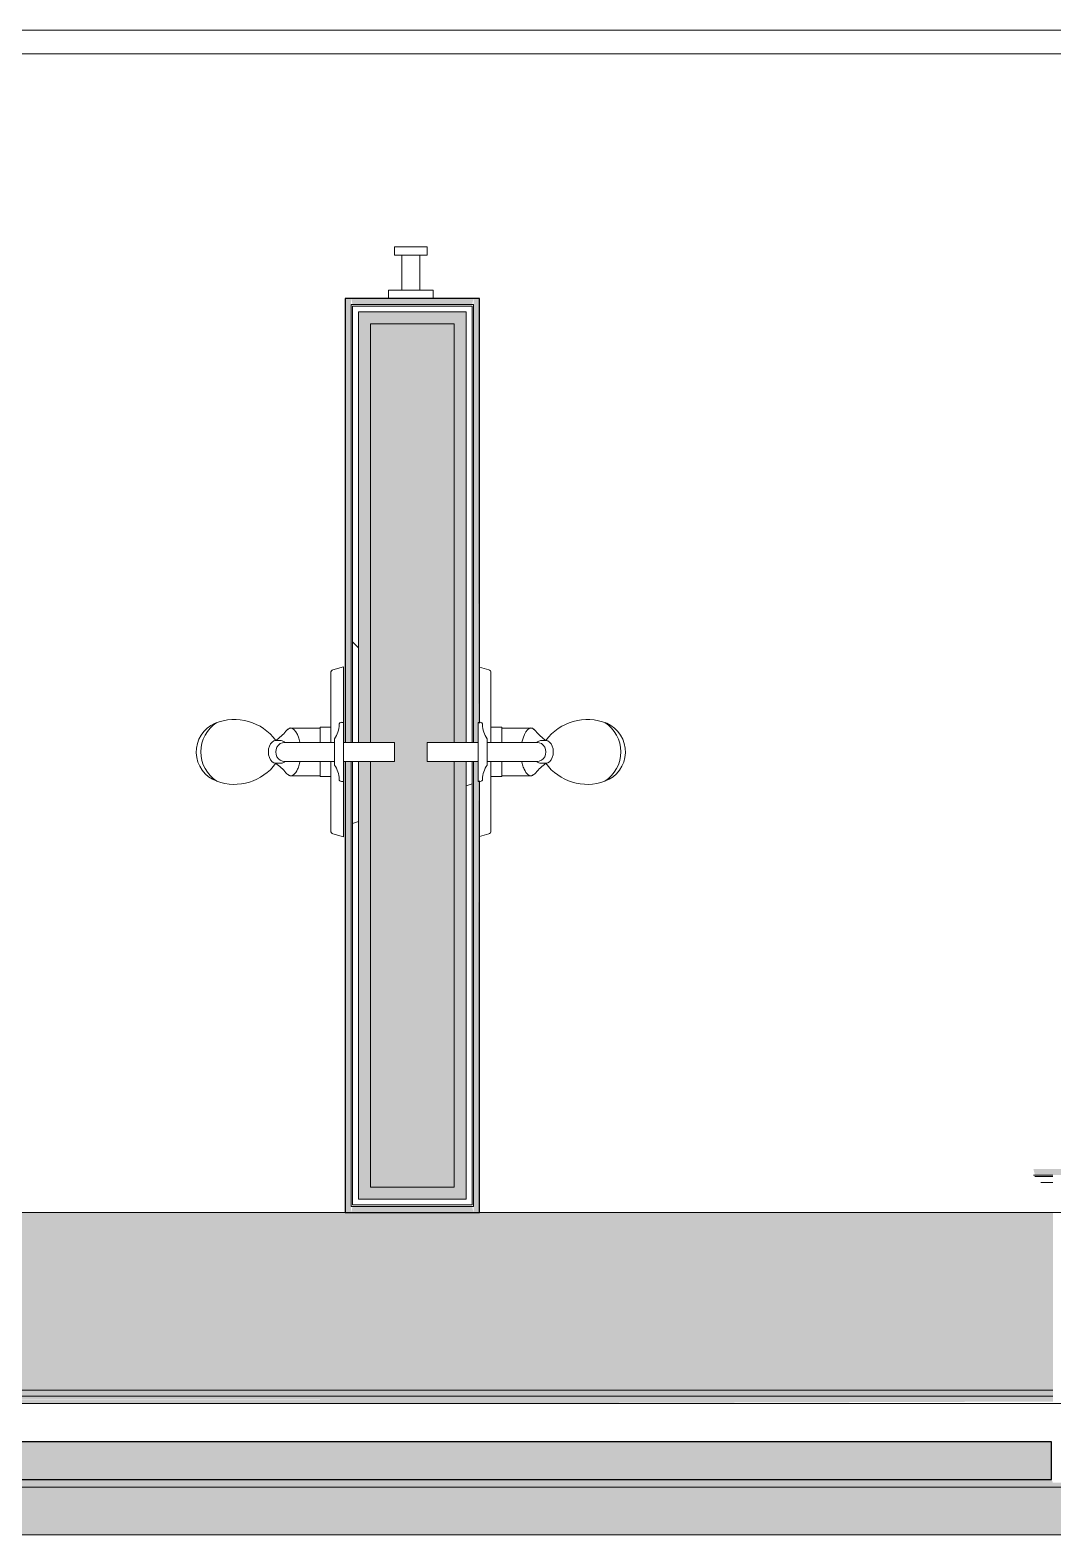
# Model space of a CAD drawing. Header units: inches. Extents: x 25369 to 33161, y -23509 to -20274.
# Drawn here: x 31559.2 to 31602, y -22800.8 to -22737.8 of the extents above; entities that cross this region are included whole.
import ezdxf

# ---------------------------------------------------------------- set-up
doc = ezdxf.new("R2010")
doc.units = ezdxf.units.IN
doc.header["$MEASUREMENT"] = 0
doc.linetypes.add('Grid Line 1_2_', pattern=[0.875, 0.5, -0.125, 0.125, -0.125])
for name, color, linetype, lineweight in [('A-FLOR', 192, 'Continuous', 9), ('A-GENM', 13, 'Continuous', 9), ('A-WALL', 113, 'Continuous', 9), ('A-WALL-PATT', 111, 'Continuous', 25), ('I-WALL', 2, 'Continuous', 9), ('L-SITE-WALL', 31, 'Continuous', 9), ('P-SANR-FIXT', 6, 'Continuous', 9), ('S-BEAM', 12, 'Continuous', 9), ('S-GRID', 1, 'Continuous', 9)]:
    doc.layers.add(name, color=color, linetype=linetype, lineweight=lineweight)
pattern_1 = [(296.565, (5957.926, 17.28), (0.0001, 115.19999), [12.88, -244.715]), (33.69, (5963.69, 5.76), (-0.00014, 115.19958), [20.768, -394.592]), (33.69, (6078.89, 5.76), (-0.00014, 115.19958), [20.768, -394.592]), (33.69, (6194.09, 5.76), (-0.00014, 115.19958), [20.768, -394.592]), (116.565, (5980.966, 17.28), (0.0001, 115.19999), [12.88, -244.715]), (213.69, (5975.21, 28.8), (-0.00014, 115.19958), [20.768, -394.592]), (213.69, (6090.41, 28.8), (-0.00014, 115.19958), [20.768, -394.592]), (213.69, (6205.61, 28.8), (-0.00014, 115.19958), [20.768, -394.592]), (26.565, (6004.01, 17.28), (0.0001, 115.2), [25.76, -231.836]), (26.565, (6119.21, 17.28), (0.0001, 115.2), [25.76, -231.836]), (270, (6027.05, 28.8), (115.2, 7e-15), [11.52, -103.68]), (225, (6027.05, 17.28), (-1e-14, 115.20042), [16.292, -146.626]), (135, (6015.53, 5.76), (1e-14, 115.20042), [16.292, -146.626]), (288.435, (5980.966, 51.84), (-0.00042, 115.19956), [18.215, -346.08]), (18.435, (5986.73, 34.56), (-0.0004, 115.19956), [18.215, -346.08]), (18.435, (6101.93, 34.56), (-0.0004, 115.19956), [18.215, -346.08]), (18.435, (6217.13, 34.56), (-0.0004, 115.19956), [18.215, -346.08]), (135, (6004.01, 40.32), (1e-14, 115.20042), [16.292, -146.626]), (180, (5992.49, 51.84), (-1e-14, -115.2), [11.52, -103.68]), (251.565, (5952.166, 80.64), (0.00042, 115.19956), [18.215, -346.08]), (315, (5946.41, 63.36), (-1e-14, 115.20042), [16.292, -146.626]), (71.565, (5957.926, 51.84), (0.00042, 115.19956), [18.215, -346.08]), (135, (5963.69, 69.12), (1e-14, 115.20042), [16.292, -146.626]), (225, (5998.25, 80.64), (-1e-14, 115.20042), [16.292, -146.626]), (123.69, (5986.726, 69.12), (-0.00014, 115.19958), [20.768, -394.592]), (123.69, (6101.926, 69.12), (-0.00014, 115.19958), [20.768, -394.592]), (26.565, (5975.21, 86.4), (0.0001, 115.2), [12.88, -244.715]), (26.565, (6090.41, 86.4), (0.0001, 115.2), [12.88, -244.715]), (315, (5986.73, 92.16), (-1e-14, 115.20042), [16.292, -146.626]), (213.69, (6038.57, 109.44), (-0.00014, 115.19958), [20.768, -394.592]), (213.69, (6153.77, 109.44), (-0.00014, 115.19958), [20.768, -394.592]), (213.69, (6268.97, 109.44), (-0.00014, 115.19958), [20.768, -394.592]), (296.565, (6021.286, 97.92), (0.0001, 115.19999), [12.88, -244.715]), (45, (6027.05, 86.4), (1e-14, 115.20042), [16.292, -146.626]), (90, (6038.57, 97.92), (-115.2, 7e-15), [11.52, -103.68]), (213.69, (5986.73, 115.2), (-0.00014, 115.19958), [20.768, -394.592]), (213.69, (6101.93, 115.2), (-0.00014, 115.19958), [20.768, -394.592]), (213.69, (6217.13, 115.2), (-0.00014, 115.19958), [20.768, -394.592]), (315, (5969.45, 103.68), (-1e-14, 115.20042), [8.146, -154.772]), (26.565, (5975.21, 97.92), (0.0001, 115.2), [12.88, -244.715]), (26.565, (6090.41, 97.92), (0.0001, 115.2), [12.88, -244.715]), (90, (5986.73, 103.68), (-115.2, 7e-15), [11.52, -103.68]), (333.435, (5940.65, 109.44), (-0.0001, 115.2), [12.88, -244.715]), (333.435, (6055.85, 109.44), (-0.0001, 115.2), [12.88, -244.715]), (243.435, (5952.166, 103.68), (-0.0001, 115.19999), [12.88, -244.715]), (161.565, (5946.41, 92.16), (0.0004, 115.19956), [18.215, -346.08]), (161.565, (6061.61, 92.16), (0.0004, 115.19956), [18.215, -346.08]), (161.565, (6176.81, 92.16), (0.0004, 115.19956), [18.215, -346.08]), (45, (5929.13, 97.92), (1e-14, 115.20042), [16.292, -146.626]), (26.565, (5934.89, 0), (0.0001, 115.2), [12.88, -244.715]), (26.565, (6050.09, 0), (0.0001, 115.2), [12.88, -244.715]), (116.565, (5946.406, 5.76), (0.0001, 115.19999), [12.88, -244.715]), (206.565, (5940.65, 17.28), (0.0001, 115.2), [12.88, -244.715]), (206.565, (6055.85, 17.28), (0.0001, 115.2), [12.88, -244.715]), (296.565, (5929.126, 11.52), (0.0001, 115.19999), [12.88, -244.715]), (14.036, (6015.53, 51.84), (0.0005, 115.19957), [23.749, -451.233]), (14.036, (6130.73, 51.84), (0.0005, 115.19957), [23.749, -451.233]), (14.036, (6245.93, 51.84), (0.0005, 115.19957), [23.749, -451.233]), (14.036, (6361.13, 51.84), (0.0005, 115.19957), [23.749, -451.233]), (135, (6038.57, 57.6), (1e-14, 115.20042), [16.292, -146.626]), (198.435, (6027.05, 69.12), (-0.0004, 115.19956), [18.215, -346.08]), (198.435, (6142.25, 69.12), (-0.0004, 115.19956), [18.215, -346.08]), (198.435, (6257.45, 69.12), (-0.0004, 115.19956), [18.215, -346.08]), (296.565, (6009.766, 63.36), (0.0001, 115.19999), [12.88, -244.715]), (333.435, (5934.89, 34.56), (-0.0001, 115.2), [12.88, -244.715]), (333.435, (6050.09, 34.56), (-0.0001, 115.2), [12.88, -244.715]), (45, (5946.41, 28.8), (1e-14, 115.20042), [8.146, -154.772]), (116.565, (5952.166, 34.56), (0.0001, 115.19999), [12.88, -244.715]), (225, (5946.41, 46.08), (-1e-14, 115.20042), [16.292, -146.626])]

# ---------------------------------------------------------------- blocks, each defined once
blk = doc.blocks.new('Robe_hook_5552 - Robe_hook_5552-134757-Overall Floor Plan')
at = {"layer": 'A-GENM', "color": 7}
for p, q in [((-0.937, 0), (-0.937, -0.35)), ((-0.937, -0.35), (0.938, -0.35)), ((-0.375, -1.813), (-0.375, -0.35)), ((0.375, -1.813), (0.375, -0.35)), ((0.938, -0.35), (0.938, 0)), ((-0.688, -2.163), (-0.688, -1.813)), ((-0.688, -1.813), (0.688, -1.813)), ((0.688, -1.813), (0.688, -2.163)), ((0.688, -2.163), (-0.688, -2.163))]:
    blk.add_line(p, q, dxfattribs=at)
blk = doc.blocks.new('Plate - 1_2X6-187841-Overall Floor Plan')
at = {"layer": 'S-BEAM'}
blk.add_hatch(color=8, dxfattribs=at).paths.add_polyline_path([(64.541, -0.125), (75.312, -0.125), (75.312, 0.125), (-75.125, 0.125), (-75.125, -0.125), (46.994, -0.125)], flags=0)
at = {"layer": 'S-BEAM', "color": 7}
for p, q in [((75.312, 0.125), (-75.125, 0.125)), ((-75.125, -0.125), (75.312, -0.125))]:
    blk.add_line(p, q, dxfattribs=at)
blk = doc.blocks.new('Shower-Unit-Zurn-Z7301-SS-MT-DV2P-HW - Z7301-SS-MT-DV2P-HW-253514-Overall Floor Plan')
at = {"layer": 'P-SANR-FIXT', "color": 7}
for p, q in [((-0.476, 2.643), (-0.476, 2.836)), ((0.476, 2.836), (0.476, 2.643)), ((-0.995, 0.99), (-0.995, 2.232)), ((-0.4, 0.38), (-0.4, 2.464)), ((0.4, 2.464), (0.4, 0.38)), ((0.995, 2.232), (0.995, 0.99)), ((-1.029, 0.99), (-0.995, 0.99)), ((-1.029, 0.54), (-1.029, 0.99)), ((-0.995, 0.99), (-0.4, 0.99)), ((0.4, 0.99), (0.995, 0.99)), ((0.995, 0.99), (1.029, 0.99)), ((1.029, 0.99), (1.029, 0.54)), ((-3.562, 0), (-3.434, 0.449)), ((-1.238, 0), (-3.562, 0)), ((-3.313, 0.54), (-1.029, 0.54)), ((-1.238, 0), (-1.238, 0.096)), ((-1.029, 0.54), (-0.4, 0.54)), ((-0.55, 0.38), (-0.4, 0.38)), ((-0.4, 0.38), (0.4, 0.38)), ((0.4, 0.54), (1.029, 0.54)), ((0.4, 0.38), (0.55, 0.38)), ((1.029, 0.54), (3.313, 0.54)), ((1.238, 0.096), (1.238, 0)), ((3.563, 0), (1.238, 0)), ((3.434, 0.449), (3.563, 0)), ((-0.4, 0), (-1.238, 0)), ((-0.4, -2.125), (-0.4, 0)), ((-0.4, 0), (0.4, 0)), ((0.4, 0), (0.4, -2.125)), ((1.238, 0), (0.4, 0)), ((0.4, -2.125), (-0.4, -2.125))]:
    blk.add_line(p, q, dxfattribs=at)
for centre, radius, start, end in [((0.001, 4.862), 1.308, 23.58191, 159.98246), ((0, 4.514), 1.463, 32.9208, 147.0792), ((0.793, 4.573), 2.151, 159.98246, 233.84657), ((-0.793, 4.573), 2.151, 306.15343, 22.17392), ((-2.256, 4.093), 2.175, 309.50274, 324.82002), ((2.256, 4.093), 2.175, 215.18587, 230.49726), ((-0.625, 2.115), 0.388, 129.50274, 162.49726), ((0.625, 2.115), 0.388, 17.50274, 50.49726), ((-3.313, 0.415), 0.125, 90, 164), ((-1.144, 0.096), 0.0945, 90, 180), ((-1.144, 1.213), 1.023, 270, 305.478), ((1.144, 1.213), 1.023, 234.522, 270), ((1.144, 0.096), 0.0945, 0, 90), ((3.313, 0.415), 0.125, 16, 90)]:
    blk.add_arc(centre, radius, start, end, dxfattribs=at)
for centre, major_axis, ratio, start_param, end_param in [((0, 2.836), (0.476, 0), 0.662364, 0, 3.141593), ((0, 2.464), (0.4, 0), 0.941821, 0, 3.141593), ((-0.108, 2.147), (1.109, 0.077), 0.351489, 5.17721, 6.593422)]:
    blk.add_ellipse(centre, major_axis=major_axis, ratio=ratio, start_param=start_param, end_param=end_param, dxfattribs=at)
for points in [[(-0.4, 2.464), (-0.417, 2.482), (-0.444, 2.519), (-0.47, 2.58), (-0.476, 2.621), (-0.476, 2.643)], [(0.476, 2.643), (0.476, 2.621), (0.47, 2.58), (0.444, 2.519), (0.417, 2.482), (0.4, 2.464)]]:
    blk.add_open_spline(points, degree=3, dxfattribs=at)
blk.add_open_spline([(-0.422, 1.833), (-0.464, 1.842), (-0.571, 1.869), (-0.785, 1.949), (-0.96, 2.075), (-1.018, 2.222), (-0.979, 2.302), (-0.941, 2.34)], degree=3, knots=[0.0572746, 0.0572746, 0.0572746, 0.0572746, 0.1428571, 0.2857143, 0.5714286, 0.7857143, 1, 1, 1, 1], dxfattribs=at)
blk = doc.blocks.new('Shower-Unit-Zurn-Z7301-SS-MT-DV2P-HW - Z7301-SS-MT-DV2P-HW-253545-Overall Floor Plan')
at = {"layer": 'P-SANR-FIXT', "color": 7}
for p, q in [((0.4, 2.125), (-0.4, 2.125)), ((-0.4, 2.125), (-0.4, 0)), ((0.4, 0), (0.4, 2.125)), ((-0.4, 0), (-1.238, 0)), ((-1.238, 0), (-1.238, -0.096)), ((-0.4, 0), (0.4, 0)), ((1.238, 0), (0.4, 0)), ((1.238, -0.096), (1.238, 0)), ((-3.545, -0.062), (-3.434, -0.449)), ((-3.313, -0.54), (-1.029, -0.54)), ((-1.029, -0.54), (-0.4, -0.54)), ((-1.029, -0.54), (-1.029, -0.99)), ((-0.55, -0.38), (-0.4, -0.38)), ((-0.4, -0.38), (-0.4, -2.464)), ((-0.4, -0.38), (0.4, -0.38)), ((0.4, -2.464), (0.4, -0.38)), ((0.4, -0.38), (0.55, -0.38)), ((0.4, -0.54), (1.029, -0.54)), ((1.029, -0.99), (1.029, -0.54)), ((1.029, -0.54), (3.313, -0.54)), ((3.434, -0.449), (3.545, -0.062)), ((-1.029, -0.99), (-0.995, -0.99)), ((-0.995, -0.99), (-0.4, -0.99)), ((-0.995, -0.99), (-0.995, -2.232)), ((0.4, -0.99), (0.995, -0.99)), ((0.995, -2.232), (0.995, -0.99)), ((0.995, -0.99), (1.029, -0.99)), ((-0.476, -2.643), (-0.476, -2.836)), ((0.476, -2.836), (0.476, -2.643))]:
    blk.add_line(p, q, dxfattribs=at)
for centre, radius, start, end in [((-3.313, -0.415), 0.125, 196, 270), ((-1.144, -0.096), 0.0945, 180, 270), ((-1.144, -1.213), 1.023, 54.522, 90), ((1.144, -1.213), 1.023, 90, 125.478), ((1.144, -0.096), 0.0945, 270, 360), ((3.313, -0.415), 0.125, 270, 344), ((-0.625, -2.115), 0.388, 197.50274, 230.49726), ((-2.256, -4.093), 2.175, 35.17998, 50.49726), ((2.256, -4.093), 2.175, 129.50274, 144.81413), ((0.625, -2.115), 0.388, 309.50274, 342.49726), ((0.793, -4.573), 2.151, 126.15343, 200.01754), ((-0.793, -4.573), 2.151, 337.82608, 53.84657), ((0.001, -4.862), 1.308, 200.01754, 336.41809), ((0, -4.514), 1.463, 212.9208, 327.0792)]:
    blk.add_arc(centre, radius, start, end, dxfattribs=at)
for centre, major_axis, ratio, start_param, end_param in [((-0.108, -2.147), (-1.109, 0.077), 0.351489, 2.831356, 4.247568), ((0, -2.464), (-0.4, 0), 0.941821, 0, 3.141593), ((0, -2.836), (-0.476, 0), 0.662364, 0, 3.141593)]:
    blk.add_ellipse(centre, major_axis=major_axis, ratio=ratio, start_param=start_param, end_param=end_param, dxfattribs=at)
blk.add_open_spline([(-0.422, -1.833), (-0.464, -1.842), (-0.571, -1.869), (-0.785, -1.949), (-0.96, -2.075), (-1.018, -2.222), (-0.979, -2.302), (-0.941, -2.34)], degree=3, knots=[0.0572746, 0.0572746, 0.0572746, 0.0572746, 0.1428571, 0.2857143, 0.5714286, 0.7857143, 1, 1, 1, 1], dxfattribs=at)
for points in [[(-0.4, -2.464), (-0.417, -2.482), (-0.444, -2.519), (-0.47, -2.58), (-0.476, -2.621), (-0.476, -2.643)], [(0.476, -2.643), (0.476, -2.621), (0.47, -2.58), (0.444, -2.519), (0.417, -2.482), (0.4, -2.464)]]:
    blk.add_open_spline(points, degree=3, dxfattribs=at)
blk = doc.blocks.new('Locker Rooms and Restrooms_rvt-2-Overall Floor Plan')
at = {"layer": 'A-WALL-PATT', "lineweight": 9}
h = blk.add_hatch(dxfattribs=at)
h.set_pattern_fill('FP_34', style=0, pattern_type=2)
h.set_pattern_definition(pattern_1)
h.paths.add_polyline_path([(25648.578, -22787.053), (25648.328, -22786.99), (25644.572, -22787.053)], flags=0)
h.paths.add_polyline_path([(25643.515, -22787.053), (25643.578, -22786.99), (25643.515, -22782.232)], flags=0)
h.paths.add_polyline_path([(25643.547, -22767.622), (25643.578, -22767.622), (25643.515, -22767.622)], flags=0)
h.paths.add_polyline_path([(25648.328, -22749.354), (25648.578, -22749.291), (25643.828, -22749.354)], flags=0)
h = blk.add_hatch(dxfattribs=at)
h.set_pattern_fill('FP_34', style=0, pattern_type=2)
h.set_pattern_definition(pattern_1)
h.paths.add_polyline_path([(25644.572, -22786.99), (25648.328, -22786.99), (25648.328, -22786.74), (25643.828, -22786.74), (25643.828, -22768.422), (25643.578, -22768.422), (25643.578, -22786.99), (25643.828, -22786.99)], flags=0)
h.paths.add_polyline_path([(25643.828, -22767.622), (25643.828, -22749.604), (25648.328, -22749.604), (25648.328, -22749.354), (25643.578, -22749.354), (25643.578, -22767.622), (25643.707, -22767.622)], flags=0)
h = blk.add_hatch(dxfattribs=at)
h.set_pattern_fill('FP_34', style=0, pattern_type=2)
h.set_pattern_definition(pattern_1)
h.paths.add_polyline_path([(25648.328, -22786.99), (25648.578, -22786.99), (25648.578, -22768.422), (25648.328, -22768.422), (25648.328, -22786.74)], flags=0)
h.paths.add_polyline_path([(25648.578, -22767.622), (25648.578, -22749.354), (25648.328, -22749.354), (25648.328, -22767.622), (25648.448, -22767.622)], flags=0)
at = {"layer": 'I-WALL', "lineweight": 5}
h = blk.add_hatch(color=135, dxfattribs=at)
h.paths.add_polyline_path([(25643.515, -22787.303), (25643.515, -22768.422), (25643.265, -22768.422), (25643.265, -22787.303)], flags=0)
h.paths.add_polyline_path([(25644.572, -22787.303), (25648.64, -22787.303), (25648.578, -22787.053), (25643.578, -22787.053), (25643.515, -22787.303)], flags=0)
h.paths.add_polyline_path([(25643.387, -22767.622), (25643.515, -22767.622), (25643.515, -22749.041), (25643.265, -22749.041), (25643.265, -22767.622)], flags=0)
h.paths.add_polyline_path([(25648.578, -22749.291), (25648.64, -22749.041), (25643.515, -22749.041), (25643.578, -22749.291)], flags=0)
at = {"layer": 'I-WALL'}
h = blk.add_hatch(color=8, dxfattribs=at)
h.paths.add_polyline_path([(25648.89, -22787.303), (25648.828, -22768.422), (25648.64, -22768.422), (25648.64, -22787.303)], flags=0)
h.paths.add_polyline_path([(25648.768, -22767.622), (25648.828, -22767.622), (25648.89, -22749.041), (25648.64, -22749.041), (25648.64, -22767.622)], flags=0)
at = {"layer": 'I-WALL', "lineweight": 5}
h = blk.add_hatch(color=252, dxfattribs=at)
h.paths.add_polyline_path([(25643.828, -22786.74), (25647.828, -22786.74), (25647.828, -22786.24), (25644.328, -22786.24), (25644.328, -22768.422), (25643.828, -22768.422), (25643.828, -22782.232)], flags=0)
h.paths.add_polyline_path([(25644.074, -22767.622), (25644.328, -22767.622), (25644.328, -22750.104), (25647.828, -22750.104), (25647.828, -22749.604), (25643.828, -22749.604), (25643.828, -22767.622)], flags=0)
h = blk.add_hatch(color=252, dxfattribs=at)
h.paths.add_polyline_path([(25648.328, -22786.74), (25648.328, -22768.422), (25647.828, -22768.422), (25647.828, -22786.74)], flags=0)
h.paths.add_polyline_path([(25648.328, -22767.622), (25648.328, -22749.604), (25647.828, -22749.604), (25647.828, -22767.622), (25648.082, -22767.622)], flags=0)
blk.add_hatch(color=254, dxfattribs=at).paths.add_polyline_path([(25647.828, -22786.24), (25647.828, -22768.422), (25646.703, -22768.422), (25646.703, -22767.622), (25647.828, -22767.622), (25647.828, -22750.104), (25644.328, -22750.104), (25644.328, -22767.622), (25645.328, -22767.622), (25645.328, -22768.422), (25644.328, -22768.422), (25644.328, -22786.24), (25644.572, -22786.24)], flags=0)
at = {"layer": 'I-WALL'}
blk.add_hatch(color=8, dxfattribs=at).paths.add_polyline_path([(25672.14, -22785.74), (25685.39, -22785.74), (25685.39, -22785.49), (25672.078, -22785.49)], flags=0)
at = {"layer": 'A-FLOR', "color": 7}
for p, q in [((25736.828, -22737.803), (25522.515, -22737.803)), ((25522.515, -22738.803), (25736.828, -22738.803))]:
    blk.add_line(p, q, dxfattribs=at)
at = {"layer": 'A-FLOR', "color": 143}
blk.add_line((25521.39, -22796.906), (25672.828, -22796.906), dxfattribs=at)
at = {"layer": 'A-WALL', "color": 7}
for p, q in [((25643.578, -22749.291), (25643.515, -22749.291)), ((25643.515, -22749.291), (25643.515, -22767.622)), ((25648.578, -22749.291), (25643.578, -22749.291)), ((25648.64, -22749.291), (25648.578, -22749.291)), ((25648.64, -22749.291), (25648.64, -22767.622)), ((25643.828, -22749.354), (25643.578, -22749.354)), ((25643.578, -22749.354), (25643.578, -22767.622)), ((25648.328, -22749.354), (25643.828, -22749.354)), ((25644.328, -22749.604), (25643.828, -22749.604)), ((25643.828, -22749.604), (25643.828, -22767.622)), ((25647.828, -22749.604), (25644.328, -22749.604)), ((25648.328, -22749.604), (25647.828, -22749.604)), ((25648.578, -22749.354), (25648.328, -22749.354)), ((25648.328, -22749.604), (25648.328, -22767.622)), ((25648.578, -22749.354), (25648.578, -22767.622)), ((25647.828, -22750.104), (25644.328, -22750.104)), ((25644.328, -22750.104), (25644.328, -22767.622)), ((25647.828, -22750.104), (25647.828, -22767.622)), ((25643.515, -22768.422), (25643.515, -22787.053)), ((25643.578, -22768.422), (25643.578, -22786.99)), ((25643.828, -22768.422), (25643.828, -22786.74)), ((25644.328, -22768.422), (25644.328, -22786.24)), ((25647.828, -22768.422), (25647.828, -22786.24)), ((25648.328, -22768.422), (25648.328, -22786.74)), ((25648.578, -22768.422), (25648.578, -22786.99)), ((25648.64, -22768.422), (25648.64, -22787.053)), ((25672.078, -22785.74), (25672.14, -22785.74)), ((25672.14, -22785.74), (25672.89, -22785.74)), ((25672.14, -22785.803), (25672.39, -22785.803)), ((25672.39, -22785.803), (25672.89, -22785.803)), ((25644.328, -22786.24), (25647.828, -22786.24)), ((25672.39, -22786.053), (25672.89, -22786.053)), ((25643.515, -22787.053), (25643.578, -22787.053)), ((25643.578, -22786.99), (25643.828, -22786.99)), ((25643.578, -22787.053), (25648.578, -22787.053)), ((25643.828, -22786.74), (25644.328, -22786.74)), ((25643.828, -22786.99), (25648.328, -22786.99)), ((25644.328, -22786.74), (25647.828, -22786.74)), ((25647.828, -22786.74), (25648.328, -22786.74)), ((25648.328, -22786.99), (25648.578, -22786.99)), ((25648.578, -22787.053), (25648.64, -22787.053))]:
    blk.add_line(p, q, dxfattribs=at)
at = {"layer": 'I-WALL', "color": 250, "lineweight": 25}
for p, q in [((25643.515, -22749.041), (25643.265, -22749.041)), ((25643.265, -22749.041), (25643.265, -22767.622)), ((25648.64, -22749.041), (25643.515, -22749.041)), ((25648.89, -22749.041), (25648.64, -22749.041)), ((25648.89, -22766.814), (25648.89, -22749.041)), ((25643.265, -22768.422), (25643.265, -22787.303)), ((25648.89, -22787.303), (25648.89, -22769.229)), ((25643.265, -22787.303), (25643.515, -22787.303)), ((25643.515, -22787.303), (25648.64, -22787.303)), ((25648.64, -22787.303), (25648.89, -22787.303))]:
    blk.add_line(p, q, dxfattribs=at)
at = {"lineweight": 9}
for name, p, rotation in [('Robe_hook_5552 - Robe_hook_5552-134757-Overall Floor Plan', (25646.015, -22749.041), 180), ('Shower-Unit-Zurn-Z7301-SS-MT-DV2P-HW - Z7301-SS-MT-DV2P-HW-253514-Overall Floor Plan', (25643.203, -22768.022), 90.00000000000074), ('Shower-Unit-Zurn-Z7301-SS-MT-DV2P-HW - Z7301-SS-MT-DV2P-HW-253545-Overall Floor Plan', (25648.828, -22768.022), 89.99999999999926)]:
    blk.add_blockref(name, p, dxfattribs=dict(at, rotation=rotation))
blk.add_blockref('Plate - 1_2X6-187841-Overall Floor Plan', (25597.578, -22794.865), dxfattribs=at)
blk = doc.blocks.new('Struct_Xcel_Sports Complex_rvt-2-Overall Floor Plan')
at = {"layer": 'L-SITE-WALL', "lineweight": 5}
h = blk.add_hatch(color=254, dxfattribs=at)
h.paths.add_polyline_path([(25977.953, -22798.803), (25981.015, -22798.803), (25981.015, -22795.428), (26018.078, -22795.428), (26018.078, -22798.803), (26088.453, -22798.803), (26088.453, -22795.428), (26123.265, -22795.428), (26123.265, -22790.803), (25980.765, -22790.803), (25980.765, -22798.615), (25836.265, -22798.615), (25836.265, -22795.303), (25797.578, -22795.303), (25797.578, -22798.615), (25672.89, -22798.615), (25672.828, -22798.48), (25336.807, -22798.428), (25336.807, -22796.906), (25501.078, -22796.906), (25501.078, -22796.552), (25336.745, -22796.552), (25336.745, -22798.615), (25244.404, -22798.615), (25244.404, -22798.803), (25797.828, -22798.803), (25797.828, -22795.428), (25836.015, -22795.428), (25836.015, -22798.803), (25976.39, -22798.803)], flags=0)
h.paths.add_polyline_path([(25170.82, -22798.803), (25243.404, -22798.803), (25243.404, -22798.615), (25112.515, -22798.615), (25112.515, -22795.303), (25074.078, -22795.303), (25074.078, -22795.428), (25112.265, -22795.444), (25112.265, -22798.803), (25170.39, -22798.803)], flags=0)
h.paths.add_polyline_path([(25074.078, -22798.803), (25074.078, -22798.615), (24244.015, -22798.615), (24244.015, -22790.803), (24137.703, -22790.803), (24137.703, -22795.428), (24172.515, -22795.428), (24172.515, -22798.803), (24207.703, -22798.803), (24207.703, -22795.428), (24243.765, -22795.428), (24243.765, -22798.803), (25073.328, -22798.803)], flags=0)
h.paths.add_polyline_path([(23907.481, -22798.803), (23954.515, -22798.803), (23954.515, -22795.428), (24132.953, -22795.428), (24132.953, -22790.803), (23954.265, -22790.803), (23954.265, -22798.615), (23375.515, -22798.615), (23375.515, -22795.303), (22949.765, -22795.278), (22949.765, -22790.803), (22949.265, -22790.803), (22949.244, -22794.657), (22949.02, -22795.115), (22948.567, -22795.303), (22941.903, -22795.278), (22941.47, -22795.098), (22941.265, -22794.605), (22941.265, -22790.803), (22810.703, -22790.803), (22810.703, -22798.615), (22652.404, -22798.615), (22652.404, -22798.803), (22811.39, -22798.803), (22811.39, -22795.428), (22832.578, -22795.428), (22832.578, -22798.803), (22867.765, -22798.803), (22867.765, -22795.428), (22941.015, -22795.428), (22941.015, -22798.803), (23337.078, -22798.803), (23337.078, -22795.428), (23375.265, -22795.428), (23375.265, -22798.803), (23837.296, -22798.803)], flags=0)
h.paths.add_polyline_path([(22651.404, -22798.803), (22651.404, -22798.615), (22458.765, -22798.615), (22458.765, -22795.303), (22420.078, -22795.303), (22420.078, -22798.615), (22314.015, -22798.615), (22314.015, -22790.803), (22171.515, -22790.803), (22171.515, -22795.428), (22313.765, -22795.428), (22313.765, -22798.803), (22420.328, -22798.803), (22420.328, -22795.428), (22458.515, -22795.428), (22458.515, -22798.803), (22644.142, -22798.803)], flags=0)
h.paths.add_polyline_path([(22059.015, -22798.803), (22059.578, -22798.8), (22059.578, -22795.428), (22059.015, -22795.428), (22059.015, -22798.801)], flags=0)
h.paths.add_polyline_path([(22941.328, -22798.48), (22941.328, -22796.906), (23336.765, -22796.906), (23336.765, -22798.48), (22959.977, -22798.48)], flags=0)
h.paths.add_polyline_path([(25505.64, -22796.906), (25517.89, -22796.906), (25517.89, -22795.303), (25505.64, -22795.303)], flags=0)
h.paths.add_polyline_path([(22061.578, -22795.428), (22166.765, -22795.428), (22166.765, -22790.803), (22061.515, -22790.803), (22061.515, -22795.428)], flags=0)
h.paths.add_polyline_path([(26199.015, -22795.428), (26281.515, -22795.428), (26281.515, -22790.803), (26128.015, -22790.803), (26128.015, -22795.428), (26198.015, -22795.428)], flags=0)
h.paths.add_polyline_path([(22941.963, -22794.954), (22948.567, -22794.954), (22948.814, -22794.852), (22948.916, -22794.605), (22948.916, -22790.803), (22941.614, -22790.803), (22941.636, -22794.657), (22941.716, -22794.852)], flags=0)
h = blk.add_hatch(color=254, dxfattribs=at)
h.paths.add_polyline_path([(25662.119, -22798.48), (25672.828, -22798.48), (25672.828, -22796.906), (25336.807, -22796.906), (25336.807, -22798.48), (25644.572, -22798.48)], flags=0)
h.paths.add_polyline_path([(22959.977, -22798.48), (23336.765, -22798.48), (23336.765, -22796.906), (22941.328, -22796.906), (22941.328, -22798.48)], flags=0)
at = {"layer": 'L-SITE-WALL', "color": 7}
blk.add_line((25797.828, -22798.803), (25244.387, -22798.803), dxfattribs=at)
blk = doc.blocks.new('Girt_C - 8_D-1405500-Overall Floor Plan')
at = {"layer": 'S-BEAM'}
h = blk.add_hatch(color=256, dxfattribs=at)
h.paths.add_polyline_path([(25836.265, -22787.49), (25836.265, -22787.303), (25797.578, -22787.335), (25797.578, -22787.49), (25802.49, -22787.49)], flags=0)
h.paths.add_polyline_path([(25672.89, -22787.49), (25672.89, -22787.303), (25564.64, -22787.344), (25564.64, -22787.416), (25559.015, -22787.345), (25559.015, -22787.303), (25521.39, -22787.346), (25521.39, -22787.49), (25662.119, -22787.49)], flags=0)
h.paths.add_polyline_path([(25517.89, -22787.49), (25517.89, -22787.303), (25505.64, -22787.347), (25505.64, -22787.49)], flags=0)
h.paths.add_polyline_path([(25501.078, -22787.49), (25501.078, -22787.303), (25337.807, -22787.353), (25337.807, -22787.49), (25486.655, -22787.49)], flags=0)
h.paths.add_polyline_path([(25112.515, -22787.49), (25112.515, -22787.303), (25074.078, -22787.364), (25074.078, -22787.49), (25100.635, -22787.49)], flags=0)
h = blk.add_hatch(color=256, dxfattribs=at)
h.paths.add_polyline_path([(25836.265, -22795.115), (25836.265, -22787.49), (25797.578, -22787.49), (25797.578, -22795.115), (25802.49, -22795.115)], flags=0)
h.paths.add_polyline_path([(25672.89, -22795.115), (25672.89, -22794.99), (25522.453, -22794.99), (25522.453, -22794.74), (25672.89, -22794.74), (25672.89, -22787.49), (25521.39, -22787.49), (25521.39, -22795.115), (25662.119, -22795.115)], flags=0)
h.paths.add_polyline_path([(25517.89, -22795.115), (25517.89, -22787.49), (25505.64, -22787.49), (25505.64, -22795.115)], flags=0)
h.paths.add_polyline_path([(25501.078, -22795.115), (25501.078, -22794.99), (25349.828, -22794.99), (25349.828, -22794.74), (25501.078, -22794.74), (25501.078, -22787.49), (25337.807, -22787.49), (25337.807, -22795.115), (25486.655, -22795.115)], flags=0)
h.paths.add_polyline_path([(25112.515, -22795.115), (25112.515, -22787.49), (25074.078, -22787.49), (25074.078, -22795.115), (25100.635, -22795.115)], flags=0)
h = blk.add_hatch(color=256, dxfattribs=at)
h.paths.add_polyline_path([(25836.265, -22795.303), (25836.265, -22795.115), (25797.578, -22795.125), (25797.578, -22795.303), (25802.49, -22795.303)], flags=0)
h.paths.add_polyline_path([(25644.572, -22795.303), (25672.89, -22795.221), (25672.89, -22795.115), (25521.39, -22795.14), (25521.39, -22795.303), (25627.026, -22795.303)], flags=0)
h.paths.add_polyline_path([(25517.89, -22795.303), (25517.89, -22795.115), (25505.64, -22795.141), (25505.64, -22795.303)], flags=0)
h.paths.add_polyline_path([(25501.078, -22795.303), (25501.078, -22795.115), (25337.807, -22795.15), (25337.807, -22795.303), (25486.655, -22795.303)], flags=0)
h.paths.add_polyline_path([(25112.515, -22795.303), (25112.515, -22795.115), (25074.078, -22795.164), (25074.078, -22795.303), (25100.635, -22795.303)], flags=0)
for p, q in [((25643.265, -22787.303), (25606.765, -22787.303)), ((25672.89, -22787.303), (25648.89, -22787.303)), ((25521.39, -22795.303), (25672.89, -22795.303))]:
    blk.add_line(p, q, dxfattribs=at)

msp = doc.modelspace()

# ---------------------------------------------------------------- hatches: boundary and pattern name
at = {"layer": 'A-WALL-PATT', "lineweight": 9, "transparency": 33554649}
msp.add_hatch(color=256, dxfattribs=at).paths.add_polyline_path([(31591.245, -22798.48), (31601.954, -22798.48), (31601.954, -22796.906), (31265.934, -22796.906), (31265.934, -22798.48), (31573.699, -22798.48)], flags=0)
at = {"layer": 'L-SITE-WALL', "lineweight": 5}
h = msp.add_hatch(color=256, dxfattribs=at)
h.paths.add_polyline_path([(32187.822, -22800.803), (32216.017, -22800.803), (32216.017, -22798.803), (32215.142, -22798.803), (32215.142, -22799.928), (32017.579, -22799.928), (32017.579, -22798.803), (31947.204, -22798.803), (31947.204, -22799.928), (31910.142, -22799.928), (31910.142, -22798.803), (31765.142, -22798.803), (31765.142, -22799.928), (31726.954, -22799.928), (31726.954, -22798.803), (31173.531, -22798.803), (31173.531, -22800.803), (32152.729, -22800.803)], flags=0)
h.paths.add_polyline_path([(31163.205, -22799.268), (31163.062, -22799.403), (31163.205, -22799.333)], flags=0)
h.paths.add_polyline_path([(31169.328, -22799.268), (31169.391, -22799.403), (31169.561, -22799.395), (31169.359, -22799.285)], flags=0)
h.paths.add_polyline_path([(31161.868, -22800.803), (31161.919, -22800.72), (31161.868, -22800.584), (31161.868, -22799.403), (31162.724, -22799.403), (31162.75, -22799.251), (31164.311, -22799.132), (31169.328, -22799.211), (31169.354, -22799.265), (31169.842, -22799.291), (31169.842, -22799.37), (31169.903, -22799.403), (31170.665, -22799.403), (31170.665, -22800.803), (31172.531, -22800.803), (31172.531, -22798.803), (31041.392, -22798.803), (31041.392, -22799.928), (31003.204, -22799.928), (31003.204, -22798.803), (30172.892, -22798.803), (30172.892, -22799.928), (30136.829, -22799.928), (30136.829, -22798.803), (30101.642, -22798.803), (30101.642, -22799.928), (29883.642, -22799.928), (29883.642, -22798.803), (29304.392, -22798.803), (29304.392, -22799.928), (29266.204, -22799.928), (29266.204, -22798.803), (28870.142, -22798.803), (28870.142, -22799.928), (28796.892, -22799.928), (28796.892, -22798.803), (28761.704, -22798.803), (28761.704, -22799.928), (28740.517, -22799.928), (28740.517, -22798.803), (28581.531, -22798.803), (28581.531, -22800.803), (31161.359, -22800.803)], flags=0)
h.paths.add_polyline_path([(31162.309, -22800.803), (31162.314, -22800.72), (31162.29, -22800.803)], flags=0)
h.paths.add_polyline_path([(31170.181, -22800.803), (31170.273, -22800.724), (31170.224, -22800.707)], flags=0)
h.paths.add_polyline_path([(28571.205, -22799.268), (28571.062, -22799.403), (28571.205, -22799.333)], flags=0)
h.paths.add_polyline_path([(28577.328, -22799.268), (28577.391, -22799.403), (28577.448, -22799.333), (28577.359, -22799.285)], flags=0)
h.paths.add_polyline_path([(28555.722, -22800.803), (28569.919, -22800.72), (28569.868, -22800.584), (28569.868, -22799.403), (28570.724, -22799.403), (28570.75, -22799.251), (28572.311, -22799.132), (28577.328, -22799.211), (28577.354, -22799.265), (28577.842, -22799.291), (28577.842, -22799.37), (28577.903, -22799.403), (28578.665, -22799.403), (28578.665, -22800.803), (28580.531, -22800.803), (28580.531, -22798.803), (28387.642, -22798.803), (28387.642, -22799.928), (28349.454, -22799.928), (28349.454, -22798.803), (28242.892, -22798.803), (28242.892, -22799.928), (27988.704, -22799.928), (27988.704, -22798.803), (27988.142, -22798.803), (27988.142, -22799.928), (27986.142, -22799.928), (27986.142, -22798.803), (27985.267, -22798.803), (27985.267, -22800.803), (28538.176, -22800.803)], flags=0)

# ---------------------------------------------------------------- linework, layer by layer
at = {"layer": 'A-WALL', "lineweight": 25}
for p, q in [((31601.954, -22796.906), (31265.934, -22796.906)), ((31601.954, -22798.48), (31601.954, -22796.906)), ((31265.934, -22798.48), (31601.954, -22798.48))]:
    msp.add_line(p, q, dxfattribs=at)
at = {"layer": 'L-SITE-WALL'}
for p, q in [((31173.514, -22798.803), (31726.954, -22798.803)), ((32216.017, -22800.803), (31173.514, -22800.803))]:
    msp.add_line(p, q, dxfattribs=at)
at = {"layer": 'S-GRID', "linetype": 'Grid Line 1_2_'}
for p, q in [((32356.468, -22787.303), (27400.486, -22787.303)), ((32648.191, -22787.303), (27719.333, -22787.303)), ((32260.468, -22795.303), (27496.486, -22795.303)), ((32552.191, -22795.303), (27844.645, -22795.303))]:
    msp.add_line(p, q, dxfattribs=at)

# ---------------------------------------------------------------- block references
at = {"lineweight": 5}
for name in ['Struct_Xcel_Sports Complex_rvt-2-Overall Floor Plan', 'Locker Rooms and Restrooms_rvt-2-Overall Floor Plan']:
    msp.add_blockref(name, (5929.126, 0), dxfattribs=at)
at = {"layer": 'S-BEAM'}
msp.add_blockref('Girt_C - 8_D-1405500-Overall Floor Plan', (5929.126, 0), dxfattribs=at)

doc.saveas('drawing.dxf')
